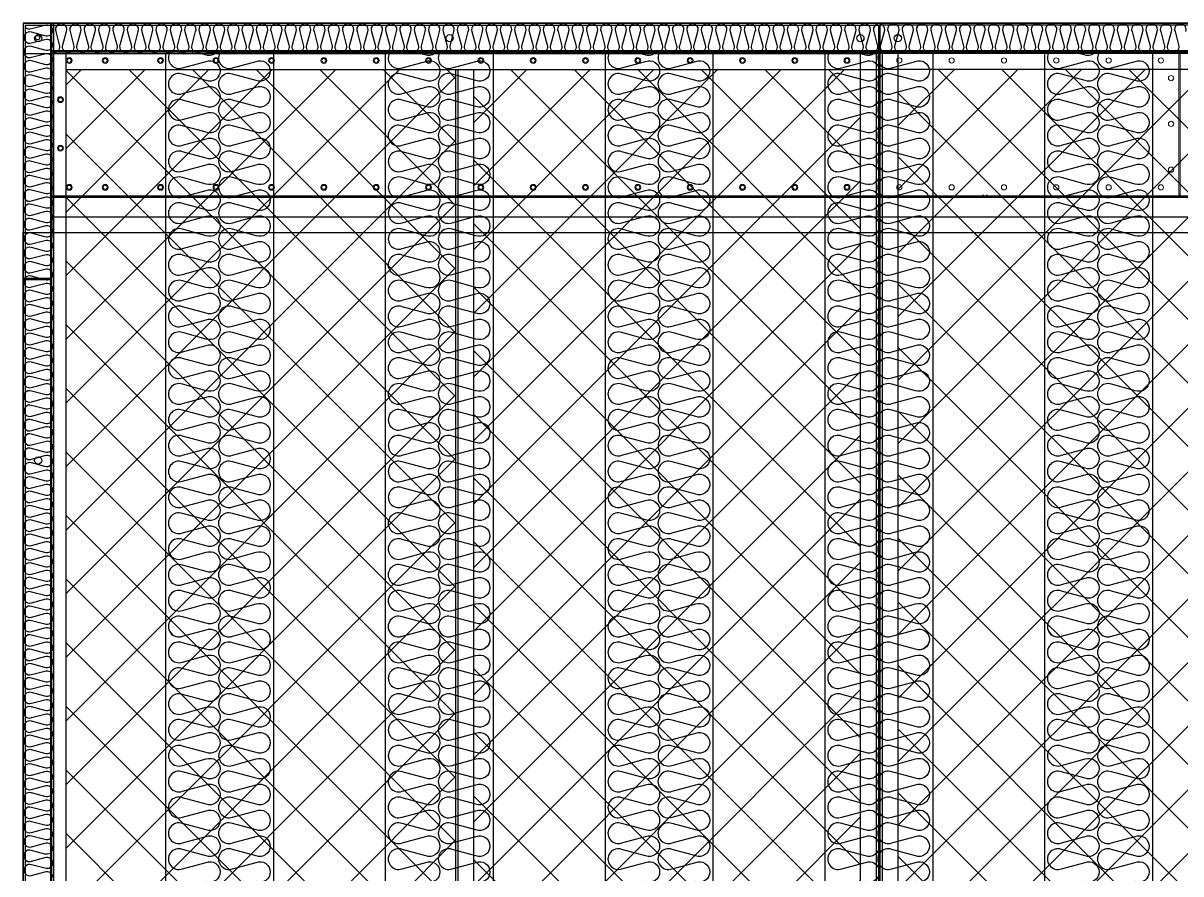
# Model space of a CAD drawing. Header units: millimetres. Extents: x 1817 to 34080, y 1746 to 24560.
# Drawn here: x 23260 to 24870, y 12126 to 13308 of the extents above; entities that cross this region are included whole.
import ezdxf

# ---------------------------------------------------------------- set-up
doc = ezdxf.new("R2010")
doc.units = ezdxf.units.MM
doc.linetypes.add('HIDDEN', pattern=[0.375, 0.25, -0.125])
doc.layers.add('SMS', color=220, linetype='Continuous')
doc.layers.add('숨은선', color=5, linetype='HIDDEN')

# ---------------------------------------------------------------- blocks, each defined once
blk = doc.blocks.new('SP전면')
at = {"color": 7}
for p, q in [((31549.2, -80510.4), (31549.2, -83988.4)), ((31699.2, -80510.4), (31699.2, -83988.4))]:
    blk.add_line(p, q, dxfattribs=at)
at = {"layer": 'SMS', "color": 5}
for points in [[(31554.8, -80510.4, 0.686718), (31572.7, -80530.4), (31605.6, -80521.5, -0.524856), (31625.1, -80534.9, -0.524856), (31605.6, -80548.3), (31572.7, -80539.4, 1.449198), (31572.7, -80566.3), (31605.6, -80557.4, -0.524856), (31625.1, -80570.8, -0.524856), (31605.6, -80584.2), (31572.7, -80575.3, 1.449198), (31572.7, -80602.2), (31605.6, -80593.3, -0.524856), (31625.1, -80606.7, -0.524856), (31605.6, -80620.1), (31572.7, -80611.2, 1.449198), (31572.7, -80638.1), (31605.6, -80629.2, -0.524856), (31625.1, -80642.6, -0.524856), (31605.6, -80656.1), (31572.7, -80647.2, 1.449198), (31572.7, -80674), (31605.6, -80665.1, -0.524856), (31625.1, -80678.5, -0.524856), (31605.6, -80692), (31572.7, -80683.1, 1.449198), (31572.7, -80709.9), (31605.6, -80701, -0.524856), (31625.1, -80714.4, -0.524856), (31605.6, -80727.9), (31572.7, -80719, 1.449198), (31572.7, -80745.8), (31605.6, -80736.9, -0.524856), (31625.1, -80750.4, -0.524856), (31605.6, -80763.8), (31572.7, -80754.9, 1.449198), (31572.7, -80781.7), (31605.6, -80772.8, -0.524856), (31625.1, -80786.3, -0.524856), (31605.6, -80799.7), (31572.7, -80790.8, 1.449198), (31572.7, -80817.7), (31605.6, -80808.7, -0.524856), (31625.1, -80822.2, -0.524856), (31605.6, -80835.6), (31572.7, -80826.7, 1.449198), (31572.7, -80853.6), (31605.6, -80844.7, -0.524856), (31625.1, -80858.1, -0.524856), (31605.6, -80871.5), (31572.7, -80862.6, 1.449198), (31572.7, -80889.5), (31605.6, -80880.6, -0.524856), (31625.1, -80894, -0.524856), (31605.6, -80907.4), (31572.7, -80898.5, 1.449198), (31572.7, -80925.4), (31605.6, -80916.5, -0.524856), (31625.1, -80929.9, -0.524856), (31605.6, -80943.3), (31572.7, -80934.4, 1.449198), (31572.7, -80961.3), (31605.6, -80952.4, -0.524856), (31625.1, -80965.8, -0.524856), (31605.6, -80979.2), (31572.7, -80970.3, 1.449198), (31572.7, -80997.2), (31605.6, -80988.3, -0.524856), (31625.1, -81001.7, -0.524856), (31605.6, -81015.2), (31572.7, -81006.3, 1.449198), (31572.7, -81033.1), (31605.6, -81024.2, -0.524856), (31625.1, -81037.6, -0.524856), (31605.6, -81051.1), (31572.7, -81042.2, 1.449198), (31572.7, -81069), (31605.6, -81060.1, -0.524856), (31625.1, -81073.5, -0.524856), (31605.6, -81087), (31572.7, -81078.1, 1.449198), (31572.7, -81104.9), (31605.6, -81096, -0.524856), (31625.1, -81109.5, -0.524856), (31605.6, -81122.9), (31572.7, -81114, 1.449198), (31572.7, -81140.8), (31605.6, -81131.9, -0.524856), (31625.1, -81145.4, -0.524856), (31605.6, -81158.8), (31572.7, -81149.9, 1.449198), (31572.7, -81176.8), (31605.6, -81167.8, -0.524856), (31625.1, -81181.3, -0.524856), (31605.6, -81194.7), (31572.7, -81185.8, 1.449198), (31572.7, -81212.7), (31605.6, -81203.8, -0.524856), (31625.1, -81217.2, -0.524856), (31605.6, -81230.6), (31572.7, -81221.7, 1.449198), (31572.7, -81248.6), (31605.6, -81239.7, -0.524856), (31625.1, -81253.1, -0.524856), (31605.6, -81266.5), (31572.7, -81257.6, 1.449198), (31572.7, -81284.5), (31605.6, -81275.6, -0.524856), (31625.1, -81289, -0.524856), (31605.6, -81302.4), (31572.7, -81293.5, 1.449198), (31572.7, -81320.4), (31605.6, -81311.5, -0.524856), (31625.1, -81324.9, -0.417249), (31610.6, -81339.3)], [(31618, -80510.4, -0.259641), (31604.1, -80512.4), (31596.6, -80510.4)], [(31624.5, -80510.4, 0.686718), (31642.3, -80530.4), (31675.2, -80521.5, -0.524856), (31694.7, -80534.9, -0.524856), (31675.2, -80548.3), (31642.3, -80539.4, 1.449198), (31642.3, -80566.3), (31675.2, -80557.4, -0.524856), (31694.7, -80570.8, -0.524856), (31675.2, -80584.2), (31642.3, -80575.3, 1.449198), (31642.3, -80602.2), (31675.2, -80593.3, -0.524856), (31694.7, -80606.7, -0.524856), (31675.2, -80620.1), (31642.3, -80611.2, 1.449198), (31642.3, -80638.1), (31675.2, -80629.2, -0.524856), (31694.7, -80642.6, -0.524856), (31675.2, -80656.1), (31642.3, -80647.2, 1.449198), (31642.3, -80674), (31675.2, -80665.1, -0.524856), (31694.7, -80678.5, -0.524856), (31675.2, -80692), (31642.3, -80683.1, 1.449198), (31642.3, -80709.9), (31675.2, -80701, -0.524856), (31694.7, -80714.4, -0.524856), (31675.2, -80727.9), (31642.3, -80719, 1.449198), (31642.3, -80745.8), (31675.2, -80736.9, -0.524856), (31694.7, -80750.4, -0.524856), (31675.2, -80763.8), (31642.3, -80754.9, 1.449198), (31642.3, -80781.7), (31675.2, -80772.8, -0.524856), (31694.7, -80786.3, -0.524856), (31675.2, -80799.7), (31642.3, -80790.8, 1.449198), (31642.3, -80817.7), (31675.2, -80808.7, -0.524856), (31694.7, -80822.2, -0.524856), (31675.2, -80835.6), (31642.3, -80826.7, 1.449198), (31642.3, -80853.6), (31675.2, -80844.7, -0.524856), (31694.7, -80858.1, -0.524856), (31675.2, -80871.5), (31642.3, -80862.6, 1.449198), (31642.3, -80889.5), (31675.2, -80880.6, -0.524856), (31694.7, -80894, -0.524856), (31675.2, -80907.4), (31642.3, -80898.5, 1.449198), (31642.3, -80925.4), (31675.2, -80916.5, -0.524856), (31694.7, -80929.9, -0.524856), (31675.2, -80943.3), (31642.3, -80934.4, 1.449198), (31642.3, -80961.3), (31675.2, -80952.4, -0.524856), (31694.7, -80965.8, -0.524856), (31675.2, -80979.2), (31642.3, -80970.3, 1.449198), (31642.3, -80997.2), (31675.2, -80988.3, -0.524856), (31694.7, -81001.7, -0.524856), (31675.2, -81015.2), (31642.3, -81006.3, 1.449198), (31642.3, -81033.1), (31675.2, -81024.2, -0.524856), (31694.7, -81037.6, -0.524856), (31675.2, -81051.1), (31642.3, -81042.2, 1.449198), (31642.3, -81069), (31675.2, -81060.1, -0.524856), (31694.7, -81073.5, -0.524856), (31675.2, -81087), (31642.3, -81078.1, 1.449198), (31642.3, -81104.9), (31675.2, -81096, -0.524856), (31694.7, -81109.5, -0.524856), (31675.2, -81122.9), (31642.3, -81114, 1.449198), (31642.3, -81140.8), (31675.2, -81131.9, -0.524856), (31694.7, -81145.4, -0.524856), (31675.2, -81158.8), (31642.3, -81149.9, 1.449198), (31642.3, -81176.8), (31675.2, -81167.8, -0.524856), (31694.7, -81181.3, -0.524856), (31675.2, -81194.7), (31642.3, -81185.8, 1.449198), (31642.3, -81212.7), (31675.2, -81203.8, -0.524856), (31694.7, -81217.2, -0.524856), (31675.2, -81230.6), (31642.3, -81221.7, 1.449198), (31642.3, -81248.6), (31675.2, -81239.7, -0.524856), (31694.7, -81253.1, -0.524856), (31675.2, -81266.5), (31642.3, -81257.6, 1.449198), (31642.3, -81284.5), (31675.2, -81275.6, -0.524856), (31694.7, -81289, -0.524856), (31675.2, -81302.4), (31642.3, -81293.5, 1.449198), (31642.3, -81320.4), (31675.2, -81311.5, -0.524856), (31694.7, -81324.9, -0.417249), (31680.2, -81339.3)], [(31553.7, -81310.6, 0.446849), (31572.7, -81320.4), (31605.6, -81311.5, -0.524856), (31625.1, -81324.9, -0.524856), (31605.6, -81338.3), (31572.7, -81329.4, 1.449198), (31572.7, -81356.3), (31605.6, -81347.4, -0.524856), (31625.1, -81360.8, -0.524856), (31605.6, -81374.3), (31572.7, -81365.4, 1.449198), (31572.7, -81392.2), (31605.6, -81383.3, -0.524856), (31625.1, -81396.7, -0.524856), (31605.6, -81410.2), (31572.7, -81401.3, 1.449198), (31572.7, -81428.1), (31605.6, -81419.2, -0.524856), (31625.1, -81432.6, -0.524856), (31605.6, -81446.1), (31572.7, -81437.2, 1.449198), (31572.7, -81464), (31605.6, -81455.1, -0.524856), (31625.1, -81468.6, -0.524856), (31605.6, -81482), (31572.7, -81473.1, 1.449198), (31572.7, -81499.9), (31605.6, -81491, -0.524856), (31625.1, -81504.5, -0.524856), (31605.6, -81517.9), (31572.7, -81509, 1.449198), (31572.7, -81535.9), (31605.6, -81526.9, -0.524856), (31625.1, -81540.4, -0.524856), (31605.6, -81553.8), (31572.7, -81544.9, 1.449198), (31572.7, -81571.8), (31605.6, -81562.9, -0.524856), (31625.1, -81576.3, -0.524856), (31605.6, -81589.7), (31572.7, -81580.8, 1.449198), (31572.7, -81607.7), (31605.6, -81598.8, -0.524856), (31625.1, -81612.2, -0.524856), (31605.6, -81625.6), (31572.7, -81616.7, 1.449198), (31572.7, -81643.6), (31605.6, -81634.7, -0.524856), (31625.1, -81648.1, -0.524856), (31605.6, -81661.5)], [(31623.3, -81310.6, 0.446849), (31642.3, -81320.4), (31675.2, -81311.5, -0.524856), (31694.7, -81324.9, -0.524856), (31675.2, -81338.3), (31642.3, -81329.4, 1.449198), (31642.3, -81356.3), (31675.2, -81347.4, -0.524856), (31694.7, -81360.8, -0.524856), (31675.2, -81374.3), (31642.3, -81365.4, 1.449198), (31642.3, -81392.2), (31675.2, -81383.3, -0.524856), (31694.7, -81396.7, -0.524856), (31675.2, -81410.2), (31642.3, -81401.3, 1.449198), (31642.3, -81428.1), (31675.2, -81419.2, -0.524856), (31694.7, -81432.6, -0.524856), (31675.2, -81446.1), (31642.3, -81437.2, 1.449198), (31642.3, -81464), (31675.2, -81455.1, -0.524856), (31694.7, -81468.6, -0.524856), (31675.2, -81482), (31642.3, -81473.1, 1.449198), (31642.3, -81499.9), (31675.2, -81491, -0.524856), (31694.7, -81504.5, -0.524856), (31675.2, -81517.9), (31642.3, -81509, 1.449198), (31642.3, -81535.9), (31675.2, -81526.9, -0.524856), (31694.7, -81540.4, -0.524856), (31675.2, -81553.8), (31642.3, -81544.9, 1.449198), (31642.3, -81571.8), (31675.2, -81562.9, -0.524856), (31694.7, -81576.3, -0.524856), (31675.2, -81589.7), (31642.3, -81580.8, 1.449198), (31642.3, -81607.7), (31675.2, -81598.8, -0.524856), (31694.7, -81612.2, -0.524856), (31675.2, -81625.6), (31642.3, -81616.7, 1.449198), (31642.3, -81643.6), (31675.2, -81634.7, -0.524856), (31694.7, -81648.1, -0.524856), (31675.2, -81661.5)]]:
    blk.add_lwpolyline(points, format="xyb", dxfattribs=at)
blk = doc.blocks.new('SCR350')
at = {"ltscale": 500}
h = blk.add_hatch(dxfattribs=at)
h.set_pattern_fill('ANSI37', color=251, scale=500)
h.set_pattern_definition([(45, (4149.657, -83199.656), (-44.19417, 44.19417), []), (135, (4149.657, -83199.656), (-44.19417, -44.19417), [])])
h.paths.add_polyline_path([(31952.5, -67155.8), (31410.7, -67155.8), (31410.7, -70588.8), (31952.5, -70588.8)])
h = blk.add_hatch(dxfattribs=at)
h.set_pattern_fill('ANSI37', color=251, scale=500)
h.set_pattern_definition([(45, (4326.657, -83199.656), (-44.19417, 44.19417), []), (135, (4326.657, -83199.656), (-44.19417, -44.19417), [])])
h.paths.add_polyline_path([(32515.1, -67155.8), (31977.5, -67155.8), (31977.5, -70588.8), (32515.1, -70588.8)])
h = blk.add_hatch(dxfattribs=at)
h.set_pattern_fill('ANSI37', color=251, scale=500)
h.set_pattern_definition([(45, (4125.66, -83199.656), (-44.19417, 44.19417), []), (135, (4125.66, -83199.656), (-44.19417, -44.19417), [])])
h.paths.add_polyline_path([(32567.4, -70588.8), (33136.3, -70588.8), (33136.3, -67155.8), (32567.4, -67155.8)])
at = {"color": 251, "ltscale": 500}
for p, q in [((31354.2, -67094.3), (31354.2, -70650.3)), ((31354.2, -67094.3), (32540.2, -67094.3)), ((31355.2, -67094.3), (32540.2, -67094.3)), ((32540.2, -67094.3), (32540.2, -70650.3)), ((32542.2, -67094.3), (32542.2, -70650.3)), ((33760.4, -67094.3), (32542.2, -67094.3)), ((33760.4, -67094.3), (32542.2, -67094.3)), ((31390.7, -67130.8), (31390.7, -70613.8)), ((31390.7, -67130.8), (32540.2, -67130.8)), ((33760.4, -67130.8), (32542.2, -67130.8)), ((31354.2, -67133.3), (32540.2, -67133.3)), ((31393.2, -67133.3), (31393.2, -70611.3)), ((31410.7, -67133.3), (31410.7, -70611.3)), ((32515.1, -67133.3), (32515.1, -70611.3)), ((32537.1, -67133.3), (32537.1, -70611.3)), ((33760.4, -67133.3), (32542.2, -67133.3)), ((32545.4, -67133.3), (32545.4, -70611.3)), ((32567.4, -67133.3), (32567.4, -70611.3)), ((31410.7, -67155.8), (32540.2, -67155.8)), ((31952.5, -67155.8), (31952.5, -70588.8)), ((31955.5, -67155.8), (31955.5, -70588.8)), ((31977.5, -67155.8), (31977.5, -70588.8)), ((33760.4, -67155.8), (32542.2, -67155.8))]:
    blk.add_line(p, q, dxfattribs=at)
for centre in [(31372.2, -67112.3), (31944.1, -67112.3), (32515.2, -67112.3), (32567.2, -67112.3), (31372.2, -67699)]:
    blk.add_circle(centre, 5, dxfattribs=at)
blk = doc.blocks.new('2')
for p, q in [((26015, 13307.8), (23260, 13307.8)), ((23260, 13307.8), (23260, 9707.8)), ((23260, 13307.8), (23260, 12953.2)), ((23260, 13307.8), (23298.2, 13307.8)), ((23298.2, 13307.8), (23298.2, 12953.2)), ((23300, 13267.8), (23300, 13307.8)), ((23300, 13307.8), (26819.9, 13307.8)), ((23300, 13269.6), (26819.9, 13269.6)), ((23300, 13267.8), (23300, 13067.8)), ((23514.5, 13267.8), (26536.3, 13267.8)), ((23300, 13067.8), (24910, 13067.8)), ((23300, 13067.8), (23300, 13010.1)), ((23300, 13065.9), (24908.1, 13065.9)), ((23298.2, 13038.7), (24880.9, 13038.7)), ((23260, 12953.2), (23298.2, 12953.2)), ((23260, 12951.4), (23260, 10164)), ((23260, 12951.4), (23298.2, 12951.4)), ((23298.2, 12951.4), (23298.2, 10164))]:
    blk.add_line(p, q)
at = {"color": 7}
for p, q in [((23260, 13307.8), (26015, 13307.8)), ((23260, 13307.8), (23260, 9707.8)), ((23302, 13307.8), (23302, 9787.8)), ((26818, 13265.8), (23302, 13265.8))]:
    blk.add_line(p, q, dxfattribs=at)
at = {"color": 7, "lineweight": 15}
for p, q in [((23459.1, 13267.8), (23459.1, 13265.9)), ((23459.1, 13267.8), (23459.1, 13265.9)), ((23467.2, 13267.8), (23467.2, 13265.9)), ((23467.2, 13267.8), (23467.2, 13265.9)), ((23476.8, 13267.8), (23476.8, 13265.9)), ((23495.9, 13267.8), (23495.9, 13265.9)), ((23506.3, 13267.8), (23506.3, 13265.9)), ((23514.5, 13267.8), (24437.2, 13267.8)), ((26536.3, 13267.8), (23514.5, 13267.8)), ((23514.5, 13267.8), (23514.5, 13265.9)), ((23514.5, 13265.9), (24437.2, 13265.9)), ((23514.5, 13265.9), (26536.3, 13265.9)), ((23725.4, 13267.8), (23725.4, 13265.9)), ((23733.6, 13267.8), (23733.6, 13265.9)), ((23794.5, 13267.8), (23794.5, 13265.9)), ((23795, 13267.8), (23795, 13265.9)), ((23802.7, 13267.8), (23802.7, 13265.9)), ((23863.6, 13267.8), (23863.6, 13265.9)), ((23871.8, 13267.8), (23871.8, 13265.9)), ((23932.7, 13267.8), (23932.7, 13265.9)), ((23940.9, 13267.8), (23940.9, 13265.9)), ((24001.8, 13267.8), (24001.8, 13265.9)), ((24010, 13267.8), (24010, 13265.9)), ((24017.7, 13267.8), (24017.7, 13265.9)), ((24070.9, 13267.8), (24070.9, 13265.9)), ((24079.1, 13267.8), (24079.1, 13265.9)), ((24092.7, 13267.8), (24092.7, 13265.9)), ((24100.9, 13267.8), (24100.9, 13265.9)), ((24161.8, 13267.8), (24161.8, 13265.9)), ((24167.7, 13267.8), (24167.7, 13265.9)), ((24170, 13267.8), (24170, 13265.9)), ((24230.9, 13267.8), (24230.9, 13265.9)), ((24239.1, 13267.8), (24239.1, 13265.9)), ((24300, 13267.8), (24300, 13265.9)), ((24308.1, 13267.8), (24308.1, 13265.9)), ((24345.9, 13267.8), (24345.9, 13265.9)), ((24369.1, 13267.8), (24369.1, 13265.9)), ((24377.2, 13267.8), (24377.2, 13265.9)), ((24437.2, 13265.9), (24437.2, 13267.8)), ((24437.2, 13264.6), (24437.2, 13265.9)), ((24437.2, 13264.6), (24438.6, 13264.6)), ((24438.1, 13267.8), (24438.1, 13265.9)), ((24440.4, 13264.6), (24438.6, 13264.6)), ((24444.1, 13267.8), (24442.2, 13267.8)), ((24445.4, 13267.8), (24444.1, 13267.8)), ((24865.4, 13267.8), (24445.4, 13267.8)), ((24446.3, 13267.8), (24446.3, 13265.9)), ((24507.2, 13267.8), (24507.2, 13265.9)), ((24515.4, 13267.8), (24515.4, 13265.9)), ((24526.8, 13267.8), (24526.8, 13265.9)), ((24545.9, 13267.8), (24545.9, 13265.9)), ((24554.5, 13267.8), (24554.5, 13265.9)), ((24554.5, 13267.8), (24554.5, 13265.9)), ((24562.7, 13267.8), (24562.7, 13265.9)), ((24562.7, 13267.8), (24562.7, 13265.9)), ((24583.1, 13267.8), (24583.1, 13265.9)), ((24583.1, 13267.8), (24583.1, 13265.9)), ((24591.3, 13267.8), (24591.3, 13265.9)), ((24591.3, 13267.8), (24591.3, 13265.9)), ((24600.4, 13267.8), (24600.4, 13265.9)), ((24630.4, 13267.8), (24630.4, 13265.9)), ((24638.6, 13267.8), (24638.6, 13265.9)), ((24699.5, 13267.8), (24699.5, 13265.9)), ((24707.7, 13267.8), (24707.7, 13265.9)), ((24768.6, 13267.8), (24768.6, 13265.9)), ((24776.8, 13267.8), (24776.8, 13265.9)), ((24837.7, 13267.8), (24837.7, 13265.9)), ((24845.9, 13267.8), (24845.9, 13265.9)), ((24865.4, 13267.8), (24866.8, 13267.8)), ((24866.8, 13267.8), (24866.8, 13067.8)), ((24868.6, 13267.8), (24866.8, 13267.8)), ((24868.6, 13267.8), (24868.6, 13067.8)), ((24594.5, 13067.8), (24594.5, 13069.6)), ((24600, 13067.8), (24600, 13069.6)), ((24867.2, 13067.8), (24867.2, 13069.6)), ((23300, 13067.8), (24910, 13067.8)), ((24445.4, 13067.8), (24865.4, 13067.8)), ((24865.4, 13067.8), (24866.8, 13067.8)), ((24866.8, 13067.8), (24868.6, 13067.8))]:
    blk.add_line(p, q, dxfattribs=at)
at = {"ltscale": 500}
for p, q in [((23260, 13016.8), (26859.9, 13016.8)), ((23260, 9707.7), (23260, 13016.8))]:
    blk.add_line(p, q, dxfattribs=at)
blk.add_circle((23280, 13287.8), 3)
at = {"color": 7, "lineweight": 15}
for centre, radius in [((23324.1, 13255.9), 4.09), ((23324.1, 13255.9), 2.73), ((23374.1, 13255.9), 4.09), ((23374.1, 13255.9), 2.73), ((23451.1, 13255.9), 4.09), ((23451.1, 13255.9), 2.73), ((23528.1, 13255.9), 4.09), ((23528.1, 13255.9), 2.73), ((23605.4, 13255.9), 4.09), ((23605.4, 13255.9), 2.73), ((23678.1, 13255.9), 4.09), ((23678.1, 13255.9), 2.73), ((23750.9, 13255.9), 4.09), ((23750.9, 13255.9), 2.73), ((23823.6, 13255.9), 4.09), ((23823.6, 13255.9), 2.73), ((23896.3, 13255.9), 4.09), ((23896.3, 13255.9), 2.73), ((23969.1, 13255.9), 4.09), ((23969.1, 13255.9), 2.73), ((24041.8, 13255.9), 4.09), ((24041.8, 13255.9), 2.73), ((24114.5, 13255.9), 4.09), ((24114.5, 13255.9), 2.73), ((24187.2, 13255.9), 4.09), ((24187.2, 13255.9), 2.73), ((24260, 13255.9), 4.09), ((24260, 13255.9), 2.73), ((24332.7, 13255.9), 4.09), ((24332.7, 13255.9), 2.73), ((24405.4, 13255.9), 4.09), ((24405.4, 13255.9), 2.73), ((24478.1, 13255.9), 3.64), ((24478.1, 13255.9), 3.64), ((24550.9, 13255.9), 3.64), ((24550.9, 13255.9), 3.64), ((24623.6, 13255.9), 3.64), ((24623.6, 13255.9), 3.64), ((24696.3, 13255.9), 3.64), ((24696.3, 13255.9), 3.64), ((24769.1, 13255.9), 3.64), ((24769.1, 13255.9), 3.64), ((24841.8, 13255.9), 3.64), ((24841.8, 13255.9), 3.64), ((24855.9, 13231.4), 3.64), ((24855.9, 13231.4), 3.64), ((23311.8, 13201.4), 4.09), ((23311.8, 13201.4), 2.73), ((24855.9, 13167.8), 3.64), ((23311.8, 13134.1), 4.09), ((23311.8, 13134.1), 2.73), ((24855.9, 13104.1), 3.64), ((23324.1, 13079.6), 4.09), ((23324.1, 13079.6), 2.73), ((23374.1, 13079.6), 4.09), ((23374.1, 13079.6), 2.73), ((23451.1, 13079.6), 4.09), ((23451.1, 13079.6), 2.73), ((23528.1, 13079.6), 4.09), ((23528.1, 13079.6), 2.73), ((23605.4, 13079.6), 4.09), ((23605.4, 13079.6), 2.73), ((23678.1, 13079.6), 4.09), ((23678.1, 13079.6), 2.73), ((23750.9, 13079.6), 4.09), ((23750.9, 13079.6), 2.73), ((23823.6, 13079.6), 4.09), ((23823.6, 13079.6), 2.73), ((23896.3, 13079.6), 4.09), ((23896.3, 13079.6), 2.73), ((23969.1, 13079.6), 4.09), ((23969.1, 13079.6), 2.73), ((24041.8, 13079.6), 4.09), ((24041.8, 13079.6), 2.73), ((24114.5, 13079.6), 4.09), ((24114.5, 13079.6), 2.73), ((24187.2, 13079.6), 4.09), ((24187.2, 13079.6), 2.73), ((24260, 13079.6), 4.09), ((24260, 13079.6), 2.73), ((24332.7, 13079.6), 4.09), ((24332.7, 13079.6), 2.73), ((24405.4, 13079.6), 4.09), ((24405.4, 13079.6), 2.73), ((24478.1, 13079.6), 3.64), ((24478.1, 13079.6), 3.64), ((24550.9, 13079.6), 3.64), ((24550.9, 13079.6), 3.64), ((24623.6, 13079.6), 3.64), ((24623.6, 13079.6), 3.64), ((24696.3, 13079.6), 3.64), ((24696.3, 13079.6), 3.64), ((24769.1, 13079.6), 3.64), ((24769.1, 13079.6), 3.64), ((24841.8, 13079.6), 3.64), ((24841.8, 13079.6), 3.64)]:
    blk.add_circle(centre, radius, dxfattribs=at)
at = {"layer": 'SMS', "color": 5, "elevation": 0}
for points in [[(23263, 13302.4, 0.310202), (23271.8, 13300.2), (23290.1, 13305.2, -0.524856), (23300.9, 13297.7, -0.524856), (23290.1, 13290.3), (23271.8, 13295.2, 1.449198), (23271.8, 13280.3), (23290.1, 13285.2, -0.524856), (23300.9, 13277.8, -0.524856), (23290.1, 13270.3), (23271.8, 13275.3, 1.449198), (23271.8, 13260.3), (23290.1, 13265.3, -0.524856), (23300.9, 13257.8, -0.417249), (23292.8, 13249.8)], [(23729.8, 13306.5, 0.446849), (23724.3, 13296), (23729.2, 13277.7, -0.524856), (23721.8, 13266.9, -0.524856), (23714.3, 13277.7), (23719.3, 13296, 1.449198), (23704.3, 13296), (23709.3, 13277.7, -0.524856), (23701.8, 13266.9, -0.524856), (23694.4, 13277.7), (23699.3, 13296, 1.449198), (23684.4, 13296), (23689.3, 13277.7, -0.524856), (23681.9, 13266.9, -0.524856), (23674.4, 13277.7), (23679.4, 13296, 1.449198), (23664.4, 13296), (23669.4, 13277.7, -0.524856), (23661.9, 13266.9, -0.524856), (23654.5, 13277.7), (23659.4, 13296, 1.449198), (23644.5, 13296), (23649.4, 13277.7, -0.524856), (23642, 13266.9, -0.524856), (23634.5, 13277.7), (23639.5, 13296, 1.449198), (23624.5, 13296), (23629.5, 13277.7, -0.524856), (23622, 13266.9, -0.524856), (23614.6, 13277.7), (23619.5, 13296, 1.449198), (23604.6, 13296), (23609.5, 13277.7, -0.524856), (23602.1, 13266.9, -0.524856), (23594.6, 13277.7), (23599.6, 13296, 1.449198), (23584.6, 13296), (23589.6, 13277.7, -0.524856), (23582.1, 13266.9, -0.524856), (23574.7, 13277.7), (23579.6, 13296, 1.449198), (23564.7, 13296), (23569.6, 13277.7, -0.524856), (23562.2, 13266.9, -0.524856), (23554.7, 13277.7), (23559.7, 13296, 1.449198), (23544.7, 13296), (23549.7, 13277.7, -0.524856), (23542.2, 13266.9, -0.524856), (23534.8, 13277.7), (23539.7, 13296, 1.449198), (23524.8, 13296), (23529.7, 13277.7, -0.524856), (23522.3, 13266.9, -0.524856), (23514.8, 13277.7), (23519.8, 13296, 1.449198), (23504.8, 13296), (23509.8, 13277.7, -0.524856), (23502.3, 13266.9, -0.524856), (23494.9, 13277.7), (23499.8, 13296, 1.449198), (23484.9, 13296), (23489.8, 13277.7, -0.524856), (23482.4, 13266.9, -0.524856), (23474.9, 13277.7), (23479.9, 13296, 1.449198), (23464.9, 13296), (23469.9, 13277.7, -0.524856), (23462.4, 13266.9, -0.524856), (23455, 13277.7), (23459.9, 13296, 1.449198), (23445, 13296), (23449.9, 13277.7, -0.524856), (23442.5, 13266.9, -0.524856), (23435, 13277.7), (23440, 13296, 1.449198), (23425, 13296), (23430, 13277.7, -0.524856), (23422.5, 13266.9, -0.524856), (23415.1, 13277.7), (23420, 13296, 1.449198), (23405.1, 13296), (23410, 13277.7, -0.524856), (23402.6, 13266.9, -0.524856), (23395.1, 13277.7), (23400.1, 13296, 1.449198), (23385.1, 13296), (23390.1, 13277.7, -0.524856), (23382.6, 13266.9, -0.524856), (23375.2, 13277.7), (23380.1, 13296, 1.449198), (23365.2, 13296), (23370.1, 13277.7, -0.524856), (23362.7, 13266.9, -0.524856), (23355.2, 13277.7), (23360.2, 13296, 1.449198), (23345.2, 13296), (23350.2, 13277.7, -0.524856), (23342.7, 13266.9, -0.524856), (23335.3, 13277.7), (23340.2, 13296, 1.449198), (23325.3, 13296), (23330.2, 13277.7, -0.524856), (23322.8, 13266.9, -0.524856), (23315.3, 13277.7), (23320.3, 13296, 1.449198), (23305.3, 13296), (23310.3, 13277.7, -0.524856), (23302.8, 13266.9, -0.025619), (23302, 13266.9, -0.025619)], [(24308.3, 13306.5, 0.446849), (24302.8, 13296), (24307.8, 13277.7, -0.524856), (24300.3, 13266.9, -0.524856), (24292.9, 13277.7), (24297.8, 13296, 1.449198), (24282.9, 13296), (24287.8, 13277.7, -0.524856), (24280.4, 13266.9, -0.524856), (24272.9, 13277.7), (24277.9, 13296, 1.449198), (24262.9, 13296), (24267.9, 13277.7, -0.524856), (24260.4, 13266.9, -0.524856), (24253, 13277.7), (24257.9, 13296, 1.449198), (24243, 13296), (24247.9, 13277.7, -0.524856), (24240.5, 13266.9, -0.524856), (24233, 13277.7), (24238, 13296, 1.449198), (24223, 13296), (24228, 13277.7, -0.524856), (24220.5, 13266.9, -0.524856), (24213.1, 13277.7), (24218, 13296, 1.449198), (24203.1, 13296), (24208, 13277.7, -0.524856), (24200.6, 13266.9, -0.524856), (24193.1, 13277.7), (24198.1, 13296, 1.449198), (24183.1, 13296), (24188.1, 13277.7, -0.524856), (24180.6, 13266.9, -0.524856), (24173.2, 13277.7), (24178.1, 13296, 1.449198), (24163.2, 13296), (24168.1, 13277.7, -0.524856), (24160.7, 13266.9, -0.524856), (24153.2, 13277.7), (24158.2, 13296, 1.449198), (24143.2, 13296), (24148.2, 13277.7, -0.524856), (24140.7, 13266.9, -0.524856), (24133.3, 13277.7), (24138.2, 13296, 1.449198), (24123.3, 13296), (24128.2, 13277.7, -0.524856), (24120.8, 13266.9, -0.524856), (24113.3, 13277.7), (24118.3, 13296, 1.449198), (24103.3, 13296), (24108.3, 13277.7, -0.524856), (24100.8, 13266.9, -0.524856), (24093.4, 13277.7), (24098.3, 13296, 1.449198), (24083.4, 13296), (24088.3, 13277.7, -0.524856), (24080.9, 13266.9, -0.524856), (24073.4, 13277.7), (24078.4, 13296, 1.449198), (24063.4, 13296), (24068.4, 13277.7, -0.524856), (24060.9, 13266.9, -0.524856), (24053.5, 13277.7), (24058.4, 13296, 1.449198), (24043.5, 13296), (24048.4, 13277.7, -0.524856), (24041, 13266.9, -0.524856), (24033.5, 13277.7), (24038.5, 13296, 1.449198), (24023.5, 13296), (24028.5, 13277.7, -0.524856), (24021, 13266.9, -0.524856), (24013.6, 13277.7), (24018.5, 13296, 1.449198), (24003.6, 13296), (24008.5, 13277.7, -0.524856), (24001.1, 13266.9, -0.524856), (23993.6, 13277.7), (23998.6, 13296, 1.449198), (23983.6, 13296), (23988.6, 13277.7, -0.524856), (23981.1, 13266.9, -0.524856), (23973.7, 13277.7), (23978.6, 13296, 1.449198), (23963.7, 13296), (23968.6, 13277.7, -0.524856), (23961.2, 13266.9, -0.524856), (23953.7, 13277.7), (23958.7, 13296, 1.449198), (23943.7, 13296), (23948.7, 13277.7, -0.524856), (23941.2, 13266.9, -0.524856), (23933.8, 13277.7), (23938.7, 13296, 1.449198), (23923.8, 13296), (23928.7, 13277.7, -0.524856), (23921.3, 13266.9, -0.524856), (23913.8, 13277.7), (23918.8, 13296, 1.449198), (23903.8, 13296), (23908.8, 13277.7, -0.524856), (23901.3, 13266.9, -0.524856), (23893.9, 13277.7), (23898.8, 13296, 1.449198), (23883.9, 13296), (23888.8, 13277.7, -0.524856), (23881.4, 13266.9, -0.524856), (23873.9, 13277.7), (23878.9, 13296, 1.449198), (23863.9, 13296), (23868.9, 13277.7, -0.524856), (23861.4, 13266.9, -0.524856), (23854, 13277.7), (23858.9, 13296, 1.449198), (23844, 13296), (23848.9, 13277.7, -0.524856), (23841.5, 13266.9, -0.524856), (23834, 13277.7), (23839, 13296, 1.449198), (23824, 13296), (23829, 13277.7, -0.524856), (23821.5, 13266.9, -0.524856), (23814.1, 13277.7), (23819, 13296, 1.449198), (23804.1, 13296), (23809, 13277.7, -0.524856), (23801.6, 13266.9, -0.524856), (23794.1, 13277.7), (23799.1, 13296, 1.449198), (23784.1, 13296), (23789.1, 13277.7, -0.524856), (23781.6, 13266.9, -0.524856), (23774.2, 13277.7), (23779.1, 13296, 1.449198), (23764.2, 13296), (23769.1, 13277.7, -0.524856), (23761.7, 13266.9, -0.524856), (23754.2, 13277.7), (23759.2, 13296, 1.449198), (23744.2, 13296), (23749.2, 13277.7, -0.524856), (23741.7, 13266.9, -0.524856), (23734.3, 13277.7), (23739.2, 13296, 1.449198), (23724.3, 13296), (23729.2, 13277.7, -0.524856), (23721.8, 13266.9, -0.417249), (23713.8, 13275)], [(24876.4, 13296, 1.449198), (24861.4, 13296), (24866.4, 13277.7, -0.524856), (24858.9, 13266.9, -0.524856), (24851.5, 13277.7), (24856.4, 13296, 1.449198), (24841.5, 13296), (24846.4, 13277.7, -0.524856), (24839, 13266.9, -0.524856), (24831.5, 13277.7), (24836.5, 13296, 1.449198), (24821.5, 13296), (24826.5, 13277.7, -0.524856), (24819, 13266.9, -0.524856), (24811.6, 13277.7), (24816.5, 13296, 1.449198), (24801.6, 13296), (24806.5, 13277.7, -0.524856), (24799.1, 13266.9, -0.524856), (24791.6, 13277.7), (24796.6, 13296, 1.449198), (24781.6, 13296), (24786.6, 13277.7, -0.524856), (24779.1, 13266.9, -0.524856), (24771.7, 13277.7), (24776.6, 13296, 1.449198), (24761.7, 13296), (24766.6, 13277.7, -0.524856), (24759.2, 13266.9, -0.524856), (24751.7, 13277.7), (24756.7, 13296, 1.449198), (24741.7, 13296), (24746.7, 13277.7, -0.524856), (24739.2, 13266.9, -0.524856), (24731.8, 13277.7), (24736.7, 13296, 1.449198), (24721.8, 13296), (24726.7, 13277.7, -0.524856), (24719.3, 13266.9, -0.524856), (24711.8, 13277.7), (24716.8, 13296, 1.449198), (24701.8, 13296), (24706.8, 13277.7, -0.524856), (24699.3, 13266.9, -0.524856), (24691.9, 13277.7), (24696.8, 13296, 1.449198), (24681.9, 13296), (24686.8, 13277.7, -0.524856), (24679.4, 13266.9, -0.524856), (24671.9, 13277.7), (24676.9, 13296, 1.449198), (24661.9, 13296), (24666.9, 13277.7, -0.524856), (24659.4, 13266.9, -0.524856), (24652, 13277.7), (24656.9, 13296, 1.449198), (24642, 13296), (24646.9, 13277.7, -0.524856), (24639.5, 13266.9, -0.524856), (24632, 13277.7), (24637, 13296, 1.449198), (24622, 13296), (24627, 13277.7, -0.524856), (24619.5, 13266.9, -0.524856), (24612.1, 13277.7), (24617, 13296, 1.449198), (24602.1, 13296), (24607, 13277.7, -0.524856), (24599.6, 13266.9, -0.524856), (24592.1, 13277.7), (24597.1, 13296, 1.449198), (24582.1, 13296), (24587.1, 13277.7, -0.524856), (24579.6, 13266.9, -0.524856), (24572.2, 13277.7), (24577.1, 13296, 1.449198), (24562.2, 13296), (24567.1, 13277.7, -0.524856), (24559.7, 13266.9, -0.524856), (24552.2, 13277.7), (24557.2, 13296, 1.449198), (24542.2, 13296), (24547.2, 13277.7, -0.524856), (24539.7, 13266.9, -0.524856), (24532.3, 13277.7), (24537.2, 13296, 1.449198), (24522.3, 13296), (24527.2, 13277.7, -0.524856), (24519.8, 13266.9, -0.524856), (24512.3, 13277.7), (24517.3, 13296, 1.449198), (24502.3, 13296), (24507.3, 13277.7, -0.524856), (24499.8, 13266.9, -0.524856), (24492.4, 13277.7), (24497.3, 13296, 1.449198), (24482.4, 13296), (24487.3, 13277.7, -0.524856), (24479.9, 13266.9, -0.524856), (24472.4, 13277.7), (24477.4, 13296, 1.449198), (24462.4, 13296), (24467.4, 13277.7, -0.524856), (24459.9, 13266.9, -0.524856), (24452.5, 13277.7), (24457.4, 13296, 1.449198), (24442.5, 13296), (24447.4, 13277.7, -0.524856), (24440, 13266.9, -0.524856), (24432.5, 13277.7), (24437.5, 13296, 1.449198), (24422.5, 13296), (24427.5, 13277.7, -0.524856), (24420, 13266.9, -0.524856), (24412.6, 13277.7), (24417.5, 13296, 1.449198), (24402.6, 13296), (24407.5, 13277.7, -0.524856), (24400.1, 13266.9, -0.524856), (24392.6, 13277.7), (24397.6, 13296, 1.449198), (24382.6, 13296), (24387.6, 13277.7, -0.524856), (24380.1, 13266.9, -0.524856), (24372.7, 13277.7), (24377.6, 13296, 1.449198), (24362.7, 13296), (24367.6, 13277.7, -0.524856), (24360.2, 13266.9, -0.524856), (24352.7, 13277.7), (24357.7, 13296, 1.449198), (24342.7, 13296), (24347.7, 13277.7, -0.524856), (24340.2, 13266.9, -0.524856), (24332.8, 13277.7), (24337.7, 13296, 1.449198), (24322.8, 13296), (24327.7, 13277.7, -0.524856), (24320.3, 13266.9, -0.524856), (24312.8, 13277.7), (24317.8, 13296, 1.449198), (24302.8, 13296), (24307.8, 13277.7, -0.524856), (24300.3, 13266.9, -0.417249), (24292.3, 13275)], [(23261.1, 13266.4, 0.468181), (23271.8, 13260.3), (23290.1, 13265.3, -0.524856), (23300.9, 13257.8, -0.524856), (23290.1, 13250.4), (23271.8, 13255.3, 1.449198), (23271.8, 13240.4), (23290.1, 13245.3, -0.524856), (23300.9, 13237.9, -0.524856), (23290.1, 13230.4), (23271.8, 13235.4, 1.449198), (23271.8, 13220.4), (23290.1, 13225.4, -0.524856), (23300.9, 13217.9, -0.524856), (23290.1, 13210.5), (23271.8, 13215.4, 1.449198), (23271.8, 13200.5), (23290.1, 13205.4, -0.524856), (23300.9, 13198, -0.524856), (23290.1, 13190.5), (23271.8, 13195.5, 1.449198), (23271.8, 13180.5), (23290.1, 13185.5, -0.524856), (23300.9, 13178, -0.524856), (23290.1, 13170.6), (23271.8, 13175.5, 1.449198), (23271.8, 13160.6), (23290.1, 13165.5, -0.524856), (23300.9, 13158.1, -0.524856), (23290.1, 13150.6), (23271.8, 13155.6, 1.449198), (23271.8, 13140.6), (23290.1, 13145.6, -0.524856), (23300.9, 13138.1, -0.524856), (23290.1, 13130.7), (23271.8, 13135.6, 1.449198), (23271.8, 13120.7), (23290.1, 13125.6, -0.524856), (23300.9, 13118.2, -0.524856), (23290.1, 13110.7), (23271.8, 13115.7, 1.449198), (23271.8, 13100.7), (23290.1, 13105.7, -0.524856), (23300.9, 13098.2, -0.524856), (23290.1, 13090.8), (23271.8, 13095.7, 1.449198), (23271.8, 13080.8), (23290.1, 13085.7, -0.524856), (23300.9, 13078.3, -0.524856), (23290.1, 13070.8), (23271.8, 13075.8, 1.449198), (23271.8, 13060.8), (23290.1, 13065.8, -0.524856), (23300.9, 13058.3, -0.524856), (23290.1, 13050.9), (23271.8, 13055.8, 1.449198), (23271.8, 13040.9), (23290.1, 13045.8, -0.524856), (23300.9, 13038.4, -0.524856), (23290.1, 13030.9), (23271.8, 13035.9, 1.449198), (23271.8, 13020.9), (23290.1, 13025.9, -0.524856), (23300.9, 13018.4, -0.524856), (23290.1, 13011), (23271.8, 13015.9, 1.449198), (23271.8, 13001), (23290.1, 13005.9, -0.524856), (23300.9, 12998.5, -0.524856), (23290.1, 12991), (23271.8, 12996, 1.449198), (23271.8, 12981), (23290.1, 12986, -0.524856), (23300.9, 12978.5, -0.524856), (23290.1, 12971.1), (23271.8, 12976, 1.449198), (23271.8, 12961.1), (23290.1, 12966, -0.524856), (23300.9, 12958.6, -0.524856), (23290.1, 12951.1), (23271.8, 12956.1, 1.449198), (23271.8, 12941.1), (23290.1, 12946.1, -0.524856), (23300.9, 12938.6, -0.524856), (23290.1, 12931.2), (23271.8, 12936.1, 1.449198), (23271.8, 12921.2), (23290.1, 12926.1, -0.524856), (23300.9, 12918.7, -0.524856), (23290.1, 12911.2), (23271.8, 12916.2, 1.449198), (23271.8, 12901.2), (23290.1, 12906.2, -0.524856), (23300.9, 12898.7, -0.524856), (23290.1, 12891.3), (23271.8, 12896.2, 1.449198), (23271.8, 12881.3), (23290.1, 12886.2, -0.524856), (23300.9, 12878.8, -0.524856), (23290.1, 12871.3), (23271.8, 12876.3, 1.449198), (23271.8, 12861.3), (23290.1, 12866.3, -0.524856), (23300.9, 12858.8, -0.524856), (23290.1, 12851.4), (23271.8, 12856.3, 1.449198), (23271.8, 12841.4), (23290.1, 12846.3, -0.524856), (23300.9, 12838.9, -0.524856), (23290.1, 12831.4), (23271.8, 12836.4, 1.449198), (23271.8, 12821.4), (23290.1, 12826.4, -0.524856), (23300.9, 12818.9, -0.524856), (23290.1, 12811.5), (23271.8, 12816.4, 1.449198), (23271.8, 12801.5), (23290.1, 12806.4, -0.524856), (23300.9, 12799, -0.524856), (23290.1, 12791.5), (23271.8, 12796.5, 1.449198), (23271.8, 12781.5), (23290.1, 12786.5, -0.524856), (23300.9, 12779, -0.524856), (23290.1, 12771.6), (23271.8, 12776.5, 1.449198), (23271.8, 12761.6), (23290.1, 12766.5, -0.524856), (23300.9, 12759.1, -0.524856), (23290.1, 12751.6), (23271.8, 12756.6, 1.449198), (23271.8, 12741.6), (23290.1, 12746.6, -0.524856), (23300.9, 12739.1, -0.524856), (23290.1, 12731.7), (23271.8, 12736.6, 1.449198), (23271.8, 12721.7), (23290.1, 12726.6, -0.524856), (23300.9, 12719.2, -0.524856), (23290.1, 12711.7), (23271.8, 12716.7, 1.449198), (23271.8, 12701.7), (23290.1, 12706.7, -0.524856), (23300.9, 12699.2, -0.417249), (23292.8, 12691.2)], [(23261.1, 12707.8, 0.468181), (23271.8, 12701.7), (23290.1, 12706.7, -0.524856), (23300.9, 12699.2, -0.524856), (23290.1, 12691.8), (23271.8, 12696.7, 1.449198), (23271.8, 12681.8), (23290.1, 12686.7, -0.524856), (23300.9, 12679.3, -0.524856), (23290.1, 12671.8), (23271.8, 12676.8, 1.449198), (23271.8, 12661.8), (23290.1, 12666.8, -0.524856), (23300.9, 12659.3, -0.524856), (23290.1, 12651.9), (23271.8, 12656.8, 1.449198), (23271.8, 12641.9), (23290.1, 12646.8, -0.524856), (23300.9, 12639.4, -0.524856), (23290.1, 12631.9), (23271.8, 12636.9, 1.449198), (23271.8, 12621.9), (23290.1, 12626.9, -0.524856), (23300.9, 12619.4, -0.524856), (23290.1, 12612), (23271.8, 12616.9, 1.449198), (23271.8, 12602), (23290.1, 12606.9, -0.524856), (23300.9, 12599.5, -0.524856), (23290.1, 12592), (23271.8, 12597, 1.449198), (23271.8, 12582), (23290.1, 12587, -0.524856), (23300.9, 12579.5, -0.524856), (23290.1, 12572.1), (23271.8, 12577, 1.449198), (23271.8, 12562.1), (23290.1, 12567, -0.524856), (23300.9, 12559.6, -0.524856), (23290.1, 12552.1), (23271.8, 12557.1, 1.449198), (23271.8, 12542.1), (23290.1, 12547.1, -0.524856), (23300.9, 12539.6, -0.524856), (23290.1, 12532.2), (23271.8, 12537.1, 1.449198), (23271.8, 12522.2), (23290.1, 12527.1, -0.524856), (23300.9, 12519.7, -0.524856), (23290.1, 12512.2), (23271.8, 12517.2, 1.449198), (23271.8, 12502.2), (23290.1, 12507.2, -0.524856), (23300.9, 12499.7, -0.524856), (23290.1, 12492.3), (23271.8, 12497.2, 1.449198), (23271.8, 12482.3), (23290.1, 12487.2, -0.524856), (23300.9, 12479.8, -0.524856), (23290.1, 12472.3), (23271.8, 12477.3, 1.449198), (23271.8, 12462.3), (23290.1, 12467.3, -0.524856), (23300.9, 12459.8, -0.524856), (23290.1, 12452.4), (23271.8, 12457.3, 1.449198), (23271.8, 12442.4), (23290.1, 12447.3, -0.524856), (23300.9, 12439.9, -0.524856), (23290.1, 12432.4), (23271.8, 12437.4, 1.449198), (23271.8, 12422.4), (23290.1, 12427.4, -0.524856), (23300.9, 12419.9, -0.524856), (23290.1, 12412.5), (23271.8, 12417.4, 1.449198), (23271.8, 12402.5), (23290.1, 12407.4, -0.524856), (23300.9, 12400, -0.524856), (23290.1, 12392.5), (23271.8, 12397.5, 1.449198), (23271.8, 12382.5), (23290.1, 12387.5, -0.524856), (23300.9, 12380, -0.524856), (23290.1, 12372.6), (23271.8, 12377.5, 1.449198), (23271.8, 12362.6), (23290.1, 12367.5, -0.524856), (23300.9, 12360.1, -0.524856), (23290.1, 12352.6), (23271.8, 12357.6, 1.449198), (23271.8, 12342.6), (23290.1, 12347.6, -0.524856), (23300.9, 12340.1, -0.524856), (23290.1, 12332.7), (23271.8, 12337.6, 1.449198), (23271.8, 12322.7), (23290.1, 12327.6, -0.524856), (23300.9, 12320.2, -0.524856), (23290.1, 12312.7), (23271.8, 12317.7, 1.449198), (23271.8, 12302.7), (23290.1, 12307.7, -0.524856), (23300.9, 12300.2, -0.524856), (23290.1, 12292.8), (23271.8, 12297.7, 1.449198), (23271.8, 12282.8), (23290.1, 12287.7, -0.524856), (23300.9, 12280.3, -0.524856), (23290.1, 12272.8), (23271.8, 12277.8, 1.449198), (23271.8, 12262.8), (23290.1, 12267.8, -0.524856), (23300.9, 12260.3, -0.524856), (23290.1, 12252.9), (23271.8, 12257.8, 1.449198), (23271.8, 12242.9), (23290.1, 12247.8, -0.524856), (23300.9, 12240.4, -0.524856), (23290.1, 12232.9), (23271.8, 12237.9, 1.449198), (23271.8, 12222.9), (23290.1, 12227.9, -0.524856), (23300.9, 12220.4, -0.524856), (23290.1, 12213), (23271.8, 12217.9, 1.449198), (23271.8, 12203), (23290.1, 12207.9, -0.524856), (23300.9, 12200.5, -0.524856), (23290.1, 12193), (23271.8, 12198, 1.449198), (23271.8, 12183), (23290.1, 12188, -0.524856), (23300.9, 12180.5, -0.524856), (23290.1, 12173.1), (23271.8, 12178, 1.449198), (23271.8, 12163.1), (23290.1, 12168, -0.524856), (23300.9, 12160.6, -0.524856), (23290.1, 12153.1), (23271.8, 12158.1, 1.449198), (23271.8, 12143.1), (23290.1, 12148.1, -0.524856), (23300.9, 12140.6, -0.417249), (23292.8, 12132.6)], [(23261.2, 12148.6, 0.446849), (23271.8, 12143.1), (23290.1, 12148.1, -0.524856), (23300.9, 12140.6, -0.524856), (23290.1, 12133.2), (23271.8, 12138.1, 1.449198), (23271.8, 12123.2), (23290.1, 12128.1, -0.524856), (23300.9, 12120.7, -0.524856)]]:
    blk.add_lwpolyline(points, format="xyb", dxfattribs=at)
at = {"layer": '숨은선', "ltscale": 4, "elevation": 0}
blk.add_lwpolyline([(23340.1, 13267.8, -0.005236), (23339.9, 13267.8, -0.005236)], format="xyb", dxfattribs=at)
for name, p in [('SCR350', (-8091.2, 80399.1)), ('SP전면', (-8091.2, 93776.2)), ('SP전면', (-7785.7, 93776.2)), ('SP전면', (-7480.2, 93776.2)), ('SP전면', (-7174.7, 93776.2)), ('SP전면', (-6869.2, 93776.2))]:
    blk.add_blockref(name, p)

msp = doc.modelspace()

# ---------------------------------------------------------------- block references
msp.add_blockref('2', (0, 0))

doc.saveas('drawing.dxf')
